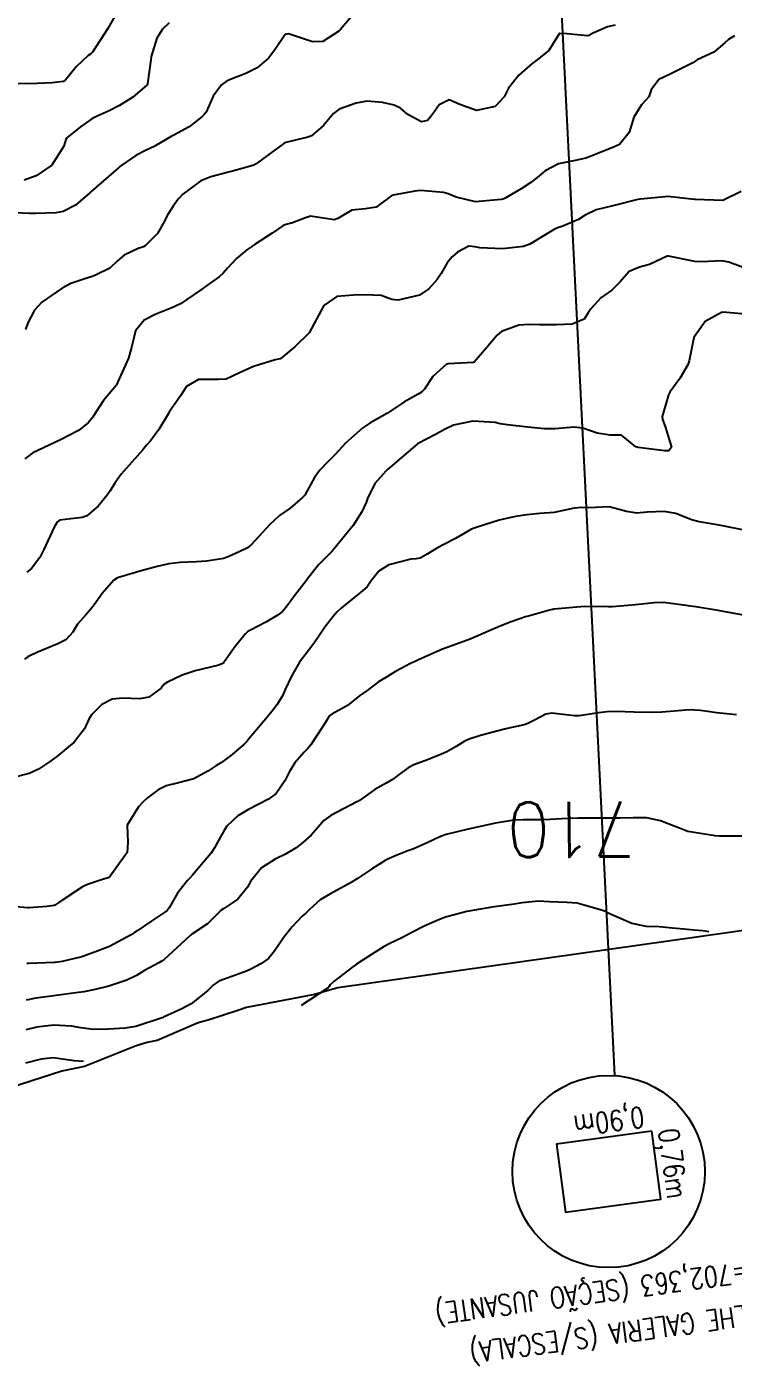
# Model space of a CAD drawing. Header units: metres. Extents: x 298520 to 308411, y 7433745 to 7450750.
# Drawn here: x 299597.5 to 299648.9, y 7449342.9 to 7449440.5 of the extents above; entities that cross this region are included whole.
import ezdxf
from ezdxf.enums import TextEntityAlignment as Align

# ---------------------------------------------------------------- set-up
doc = ezdxf.new("R2010")
doc.units = ezdxf.units.M
doc.header["$LTSCALE"] = 10
doc.linetypes.add('CONTINUO', pattern=[0])
for name, color, linetype in [('Area', 45, 'Continuous'), ('Cotas', 45, 'Continuous'), ('Curvas de Nivel 1m', 11, 'Continuous'), ('Curvas de Nivel 5m', 15, 'Continuous'), ('TEXTO', 45, 'Continuous')]:
    doc.layers.add(name, color=color, linetype=linetype)
doc.styles.add('ROMANS', font='romans', dxfattribs={"height": 0.2})
doc.styles.add('Style-STANDARD', font='STANDARD.shx')

msp = doc.modelspace()

# ---------------------------------------------------------------- linework, layer by layer
at = {"layer": 'Area'}
msp.add_polyline3d([(299668.352, 7449377.311, 710.514), (299620.101, 7449370.499, 709.6), (299618.386, 7449370.003, 709.921), (299613.449, 7449369.067, 716.372), (299612.808, 7449368.852, 718.734), (299610.734, 7449368.161, 720.833), (299609.934, 7449367.955, 720.715), (299606.945, 7449366.663, 719.134), (299606.226, 7449366.525, 719.492), (299605.418, 7449366.26, 724.765), (299601.647, 7449364.759, 729.403), (299600.005, 7449364.42, 724.272), (299596.163, 7449363.178, 730.063)], dxfattribs=at)
at = {"layer": 'Curvas de Nivel 1m', "flags": 128}
for points, elevation in [([(299621.857, 7449442.154), (299620.264, 7449440.274), (299620.157, 7449440.172), (299619.005, 7449439.435), (299618.251, 7449439.392), (299616.496, 7449439.981), (299616.259, 7449439.939), (299615.569, 7449438.901), (299615.073, 7449438.237), (299614.226, 7449437.511), (299613.394, 7449437.086), (299612.216, 7449436.624), (299611.971, 7449436.516), (299611.622, 7449436.276), (299611.033, 7449435.453), (299610.519, 7449434.287), (299610.372, 7449434.107), (299610.188, 7449433.939), (299609.283, 7449433.197), (299608.167, 7449432.611), (299607.974, 7449432.513), (299607.668, 7449432.325), (299606.717, 7449431.774), (299606.155, 7449431.504), (299605.384, 7449431.114), (299604.296, 7449430.358), (299604.214, 7449430.288), (299604.142, 7449430.222), (299603.041, 7449429.285), (299602.124, 7449428.475), (299602.078, 7449428.435), (299602.034, 7449428.391), (299601.011, 7449427.499), (299600.102, 7449427.042), (299599.58, 7449426.938), (299598.1, 7449426.901), (299597.644, 7449426.9), (299596.101, 7449426.971)], 719), ([(299604.279, 7449442.002), (299603.358, 7449440.374), (299602.245, 7449438.646), (299602.12, 7449438.516), (299601.935, 7449438.393), (299601.062, 7449437.57), (299600.215, 7449436.558), (299600.123, 7449436.503), (299599.292, 7449436.424), (299598.212, 7449436.355), (299596.334, 7449436.336)], 721), ([(299640.27, 7449440.623), (299639.727, 7449440.487), (299638.512, 7449439.958), (299638.355, 7449439.865), (299638.261, 7449439.835), (299636.774, 7449439.975), (299636.263, 7449440.009), (299636.212, 7449439.981), (299635.459, 7449438.778), (299634.501, 7449438.006), (299634.231, 7449437.831), (299633.264, 7449436.978), (299632.524, 7449436.027), (299632.415, 7449435.823), (299632.206, 7449435.386), (299631.556, 7449434.68), (299630.196, 7449434.392), (299628.969, 7449434.837), (299628.204, 7449435.171), (299627.467, 7449434.82), (299626.95, 7449434.092), (299626.61, 7449433.673), (299626.185, 7449433.578), (299625.197, 7449434.115), (299624.649, 7449434.575), (299624.2, 7449434.795), (299623.355, 7449434.984), (299622.202, 7449435.086), (299621.434, 7449434.924), (299620.196, 7449434.488), (299619.776, 7449434.176), (299619.051, 7449433.315), (299618.168, 7449432.564), (299617.92, 7449432.449), (299616.916, 7449432.212), (299616.319, 7449432.061), (299616.161, 7449431.984), (299615.173, 7449431.255), (299614.146, 7449430.509), (299613.972, 7449430.424), (299613.408, 7449430.257), (299612.425, 7449429.982), (299612.139, 7449429.897), (299610.847, 7449429.572), (299610.133, 7449429.268), (299608.821, 7449428.31), (299608.48, 7449427.952), (299608.11, 7449427.428), (299607.683, 7449426.74), (299607.475, 7449426.326), (299606.977, 7449425.438), (299606.075, 7449424.54), (299605.945, 7449424.47), (299605.564, 7449424.345), (299604.55, 7449423.871), (299604.059, 7449423.442), (299603.501, 7449422.926), (299602.399, 7449422.386), (299602.142, 7449422.289), (299602.042, 7449422.259), (299600.652, 7449421.788), (299600.033, 7449421.457), (299598.56, 7449420.432), (299598.017, 7449419.854), (299597.527, 7449418.926), (299597.366, 7449418.446)], 718), ([(299648.976, 7449439.833), (299648.523, 7449439.573), (299648.255, 7449439.318), (299647.451, 7449438.641), (299646.236, 7449438.087), (299646.101, 7449437.996), (299645.926, 7449437.865), (299644.224, 7449437.019), (299643.458, 7449436.66), (299642.903, 7449435.903), (299642.723, 7449435.389), (299642.202, 7449434.803), (299641.647, 7449433.918), (299641.31, 7449432.789), (299640.591, 7449431.934), (299640.161, 7449431.739), (299638.89, 7449431.218), (299638.153, 7449430.924), (299637.367, 7449430.752), (299636.148, 7449430.506), (299635.177, 7449429.994), (299634.613, 7449429.526), (299634.13, 7449429.145), (299633.444, 7449428.696), (299632.311, 7449428.028), (299632.184, 7449427.957), (299632.112, 7449427.936), (299631.987, 7449427.907), (299630.11, 7449427.746), (299628.719, 7449428.074), (299628.117, 7449428.324), (299627.786, 7449428.415), (299626.12, 7449428.581), (299625.692, 7449428.533), (299624.114, 7449428.228), (299624.035, 7449428.21), (299623.929, 7449428.132), (299622.887, 7449427.36), (299622.104, 7449427.224), (299621.124, 7449427.143), (299620.098, 7449426.534), (299619.825, 7449426.446), (299618.1, 7449426.695), (299617.73, 7449426.572), (299616.8, 7449426.213), (299616.249, 7449426.061), (299616.091, 7449425.987), (299615.307, 7449425.454), (299614.077, 7449424.653), (299613.828, 7449424.5), (299613.475, 7449424.256), (299612.71, 7449423.616), (299612.053, 7449422.917), (299611.758, 7449422.562), (299611.45, 7449422.276), (299610.63, 7449421.691), (299610.033, 7449421.252), (299608.652, 7449420.311), (299608.02, 7449420.021), (299606.796, 7449419.551), (299606.011, 7449419.138), (299605.364, 7449418.35), (299605.095, 7449417.245), (299604.858, 7449416.357), (299603.953, 7449414.37), (299603.042, 7449413.279), (299602.445, 7449412.385), (299602.252, 7449412.063), (299601.922, 7449411.64), (299601.208, 7449411.102), (299599.903, 7449410.41), (299597.893, 7449409.472), (299597.309, 7449409.025)], 717), ([(299649.451, 7449428.498), (299648.113, 7449427.84), (299646.114, 7449427.919), (299646.052, 7449427.923), (299644.117, 7449428.137), (299643.89, 7449428.118), (299642.113, 7449427.948), (299642.079, 7449427.945), (299641.92, 7449427.913), (299640.108, 7449427.451), (299638.898, 7449427.159), (299638.101, 7449426.77), (299637.603, 7449426.46), (299636.471, 7449425.976), (299636.186, 7449425.885), (299636.092, 7449425.846), (299635.801, 7449425.695), (299634.08, 7449424.674), (299633.602, 7449424.491), (299632.076, 7449424.328), (299630.421, 7449424.399), (299630.077, 7449424.461), (299629.634, 7449424.507), (299628.798, 7449424.073), (299628.407, 7449423.737), (299628.061, 7449423.31), (299627.607, 7449422.527), (299627.319, 7449422.087), (299626.713, 7449421.416), (299626.032, 7449420.959), (299624.484, 7449420.58), (299624.028, 7449420.629), (299623.252, 7449420.916), (299622.031, 7449420.975), (299621.241, 7449420.948), (299620.03, 7449420.841), (299619.082, 7449420.184), (299618.003, 7449418.2), (299616.989, 7449417.209), (299615.975, 7449416.356), (299615.887, 7449416.308), (299615.539, 7449416.227), (299613.968, 7449415.747), (299612.94, 7449415.284), (299611.959, 7449414.84), (299611.418, 7449414.816), (299609.958, 7449414.814), (299609.071, 7449414.303), (299608.638, 7449413.615), (299607.927, 7449412.565), (299607.827, 7449412.419), (299607.773, 7449412.322), (299607.078, 7449411.166), (299606.45, 7449410.335), (299606.202, 7449410.035), (299605.896, 7449409.685), (299604.717, 7449408.357), (299604.331, 7449407.909), (299603.866, 7449407.247), (299603.527, 7449406.704), (299603.296, 7449406.376), (299602.64, 7449405.587), (299601.838, 7449404.874), (299601.482, 7449404.748), (299599.834, 7449404.559), (299599.66, 7449404.413), (299599.452, 7449404.038), (299598.691, 7449402.427), (299598.403, 7449401.832), (299597.792, 7449401.049), (299597.457, 7449400.775)], 716), ([(299650.019, 7449419.535), (299648.15, 7449419.71), (299648.021, 7449419.695), (299646.828, 7449419.041), (299645.993, 7449417.87), (299645.676, 7449416.173), (299645.575, 7449415.874), (299644.974, 7449414.869), (299644.255, 7449413.887), (299644.15, 7449413.688), (299643.939, 7449412.946), (299643.712, 7449412.107), (299643.728, 7449411.892), (299643.918, 7449411.37), (299644.369, 7449409.885), (299644.187, 7449409.6), (299643.9, 7449409.615), (299641.952, 7449409.86), (299641.903, 7449409.873), (299641.874, 7449409.882), (299641.794, 7449409.912), (299640.735, 7449410.752), (299639.911, 7449410.76), (299638.958, 7449410.904), (299637.916, 7449411.259), (299637.269, 7449411.322), (299635.915, 7449411.204), (299635.13, 7449411.207), (299633.916, 7449411.344), (299632.443, 7449411.499), (299631.918, 7449411.581), (299631.549, 7449411.666), (299629.92, 7449411.774), (299628.52, 7449411.47), (299627.914, 7449411.191), (299627.195, 7449410.802), (299625.903, 7449410.128), (299625.859, 7449410.101), (299623.886, 7449408.393), (299623.743, 7449408.273), (299623.583, 7449408.133), (299622.788, 7449407.222), (299622.265, 7449406.146), (299622.157, 7449405.84), (299621.843, 7449405.156), (299621.207, 7449404.159), (299619.815, 7449402.436), (299619.692, 7449402.303), (299619.556, 7449402.183), (299618.687, 7449401.304), (299617.819, 7449400.2), (299617.806, 7449400.177), (299617.782, 7449400.148), (299616.942, 7449399.037), (299616.34, 7449398.214), (299616.073, 7449397.902), (299615.754, 7449397.652), (299614.848, 7449397.132), (299613.737, 7449396.545), (299613.55, 7449396.438), (299613.339, 7449396.254), (299612.63, 7449395.355), (299611.835, 7449394.269), (299611.786, 7449394.195), (299611.711, 7449394.123), (299611.442, 7449394.006), (299609.706, 7449393.577), (299608.753, 7449393.259), (299607.697, 7449392.767), (299607.435, 7449392.584), (299607.239, 7449392.325), (299606.346, 7449391.67), (299605.681, 7449391.538), (299604.456, 7449391.584), (299603.68, 7449391.511), (299602.918, 7449391.133), (299602.156, 7449390.385), (299601.972, 7449390.075), (299601.653, 7449389.353), (299600.913, 7449388.401), (299599.632, 7449387.354), (299599.107, 7449386.947), (299598.316, 7449386.433), (299597.856, 7449386.201), (299597.618, 7449386.104), (299596.297, 7449385.768)], 714), ([(299649.664, 7449403.822), (299647.837, 7449404.202), (299646.405, 7449404.428), (299645.84, 7449404.589), (299644.684, 7449405.043), (299643.846, 7449405.189), (299642.615, 7449405.133), (299641.845, 7449405.075), (299641.107, 7449405.183), (299639.849, 7449405.541), (299638.34, 7449405.463), (299637.848, 7449405.472), (299637.307, 7449405.428), (299635.844, 7449405.126), (299634.803, 7449405.041), (299633.842, 7449404.957), (299633.03, 7449404.829), (299631.838, 7449404.56), (299630.235, 7449404.054), (299629.942, 7449403.948), (299629.83, 7449403.895), (299628.667, 7449403.225), (299627.813, 7449402.775), (299627.352, 7449402.543), (299626.604, 7449402.092), (299626.098, 7449401.799), (299625.799, 7449401.739), (299625.405, 7449401.712), (299623.8, 7449401.295), (299623.076, 7449400.855), (299622.527, 7449400.143), (299622.226, 7449399.698), (299621.775, 7449399.312), (299620.357, 7449398.171), (299620.055, 7449397.879), (299619.753, 7449397.552), (299619.154, 7449396.774), (299618.762, 7449396.19), (299618.345, 7449395.575), (299617.718, 7449394.744), (299617.479, 7449394.439), (299617.309, 7449394.204), (299616.714, 7449393.199), (299616.254, 7449392.214), (299616.084, 7449391.819), (299615.677, 7449391.128), (299615.283, 7449390.612), (299614.976, 7449390.23), (299613.647, 7449388.65), (299613.46, 7449388.436), (299613.276, 7449388.254), (299612.411, 7449387.483), (299611.622, 7449386.906), (299611.225, 7449386.67), (299610.626, 7449386.285), (299609.607, 7449385.717), (299608.499, 7449385.422), (299607.606, 7449385.208), (299607.008, 7449384.92), (299606.235, 7449384.334), (299605.906, 7449384.021), (299605.586, 7449383.683), (299604.77, 7449382.352), (299604.821, 7449381.084), (299604.757, 7449380.352), (299603.525, 7449378.626), (299603.378, 7449378.518), (299602.971, 7449378.376), (299601.883, 7449378.023), (299601.517, 7449377.842), (299599.798, 7449376.708), (299599.504, 7449376.51), (299599.437, 7449376.487), (299598.923, 7449376.426), (299597.62, 7449376.32), (299597.501, 7449376.321), (299596.134, 7449376.454)], 713), ([(299649.76, 7449397.614), (299648.563, 7449397.832), (299647.764, 7449397.974), (299646.152, 7449398.25), (299645.767, 7449398.304), (299645.275, 7449398.367), (299643.77, 7449398.562), (299643.118, 7449398.548), (299641.768, 7449398.399), (299640.083, 7449398.253), (299639.766, 7449398.251), (299639.447, 7449398.262), (299637.766, 7449398.238), (299635.848, 7449398.073), (299635.764, 7449398.064), (299635.702, 7449398.052), (299635.489, 7449397.993), (299634.145, 7449397.619), (299633.755, 7449397.508), (299632.642, 7449397.129), (299631.744, 7449396.768), (299631.234, 7449396.545), (299630.106, 7449396.054), (299629.731, 7449395.897), (299628.387, 7449395.413), (299627.724, 7449395.171), (299626.021, 7449394.41), (299625.714, 7449394.259), (299625.613, 7449394.212), (299625.387, 7449394.113), (299624.293, 7449393.538), (299623.703, 7449393.182), (299623.059, 7449392.777), (299622.234, 7449392.145), (299621.905, 7449391.932), (299621.687, 7449391.777), (299620.791, 7449391.049), (299619.667, 7449390.429), (299619.519, 7449390.327), (299619.41, 7449390.183), (299618.999, 7449389.529), (299618.134, 7449388.195), (299617.907, 7449387.929), (299617.635, 7449387.664), (299616.956, 7449386.874), (299616.558, 7449386.211), (299616.238, 7449385.583), (299615.597, 7449384.655), (299615.06, 7449384.228), (299613.585, 7449383.48), (299612.812, 7449383.026), (299612.025, 7449382.265), (299611.839, 7449381.997), (299611.561, 7449381.501), (299611.128, 7449380.698), (299610.85, 7449380.28), (299609.527, 7449378.702), (299609.332, 7449378.495), (299609.154, 7449378.304), (299608.431, 7449377.394), (299607.82, 7449376.317), (299607.682, 7449376.137), (299607.498, 7449375.997), (299606.483, 7449375.335), (299605.478, 7449374.648), (299605.297, 7449374.521), (299605.044, 7449374.346), (299603.464, 7449373.504), (299602.659, 7449373.18), (299601.456, 7449372.742), (299600.022, 7449372.411), (299599.519, 7449372.352), (299599.452, 7449372.349), (299597.612, 7449372.277), (299597.45, 7449372.271)], 712), ([(299649.109, 7449390.385), (299647.67, 7449390.515), (299646.497, 7449390.684), (299645.672, 7449390.732), (299644.871, 7449390.678), (299643.67, 7449390.573), (299643.009, 7449390.557), (299641.67, 7449390.575), (299640.357, 7449390.617), (299639.669, 7449390.594), (299639.1, 7449390.518), (299637.668, 7449390.304), (299637.325, 7449390.308), (299635.67, 7449390.495), (299635.239, 7449390.425), (299634.397, 7449390.003), (299633.922, 7449389.746), (299633.659, 7449389.652), (299632.322, 7449389.358), (299631.655, 7449389.202), (299630.476, 7449388.873), (299629.648, 7449388.596), (299629.283, 7449388.427), (299628.695, 7449388.069), (299628.029, 7449387.684), (299627.634, 7449387.506), (299626.612, 7449387.111), (299625.622, 7449386.735), (299625.213, 7449386.52), (299624.679, 7449386.119), (299624.064, 7449385.67), (299623.606, 7449385.398), (299622.798, 7449384.941), (299621.671, 7449384.149), (299621.625, 7449384.117), (299621.592, 7449384.1), (299621.487, 7449384.047), (299619.582, 7449383.052), (299619.083, 7449382.68), (299618.659, 7449382.189), (299618.152, 7449381.607), (299617.556, 7449381.082), (299617.054, 7449380.701), (299616.286, 7449380.219), (299615.539, 7449379.856), (299614.539, 7449379.234), (299613.743, 7449378.248), (299613.667, 7449378.103), (299613.519, 7449377.828), (299612.818, 7449376.949), (299611.804, 7449376.267), (299611.61, 7449376.16), (299611.5, 7449376.052), (299610.614, 7449375.155), (299609.474, 7449374.396), (299609.417, 7449374.357), (299609.359, 7449374.301), (299608.377, 7449373.397), (299607.455, 7449372.553), (299607.316, 7449372.459), (299607.075, 7449372.324), (299606.032, 7449371.746), (299605.439, 7449371.404), (299604.732, 7449371.052), (299603.427, 7449370.61), (299603.237, 7449370.561), (299602.422, 7449370.38), (299601.612, 7449370.197), (299601.421, 7449370.183), (299601.194, 7449370.167), (299599.418, 7449369.918), (299598.116, 7449369.733), (299597.415, 7449369.605)], 711), ([(299647.093, 7449374.57), (299646.664, 7449374.65), (299646.005, 7449374.702), (299645.276, 7449374.765), (299644.455, 7449374.853), (299643.483, 7449374.935), (299642.553, 7449374.973), (299641.485, 7449375.173), (299639.771, 7449375.937), (299639.495, 7449376.071), (299639.28, 7449376.158), (299637.503, 7449376.653), (299636.756, 7449376.719), (299635.505, 7449376.764), (299634.707, 7449376.796), (299633.503, 7449376.694), (299632.919, 7449376.599), (299631.498, 7449376.4), (299631.181, 7449376.351), (299629.493, 7449376.06), (299627.926, 7449375.638), (299627.487, 7449375.479), (299626.37, 7449374.984), (299625.477, 7449374.534), (299625.208, 7449374.381), (299624.699, 7449374.118), (299623.868, 7449373.727), (299623.467, 7449373.497), (299622.627, 7449372.972), (299621.454, 7449372.214), (299621.362, 7449372.151), (299621.186, 7449372.021), (299619.834, 7449370.972), (299619.534, 7449370.702), (299619.462, 7449370.582), (299619.391, 7449370.504), (299617.423, 7449369.21)], 709), ([(299601.583, 7449365.13), (299600.895, 7449365.166), (299600.234, 7449365.275), (299599.368, 7449365.395), (299598.506, 7449365.289), (299597.362, 7449365.015)], 709)]:
    msp.add_lwpolyline(points, dxfattribs=dict(at, elevation=elevation))
at = {"layer": 'Curvas de Nivel 5m', "flags": 128}
for points, elevation in [([(299607.816, 7449440.776), (299607.323, 7449440.329), (299606.91, 7449439.677), (299606.513, 7449438.337), (299606.477, 7449438.091), (299606.253, 7449436.34), (299606.242, 7449436.31), (299606.212, 7449436.28), (299605.176, 7449435.377), (299604.197, 7449434.757), (299603.456, 7449434.371), (299602.588, 7449433.983), (299602.184, 7449433.781), (299601.356, 7449433.218), (299600.381, 7449432.408), (299600.289, 7449432.281), (299600.157, 7449431.812), (299599.281, 7449430.423), (299598.135, 7449429.646), (299597.263, 7449429.317)], 720), ([(299650.058, 7449422.798), (299648.551, 7449423.35), (299648.067, 7449423.452), (299646.563, 7449423.365), (299646.066, 7449423.4), (299644.17, 7449423.79), (299644.071, 7449423.779), (299642.779, 7449423.186), (299642.059, 7449422.996), (299641.307, 7449422.668), (299640.635, 7449421.931), (299640.037, 7449421.313), (299639.233, 7449420.746), (299638.503, 7449419.955), (299638.325, 7449419.651), (299638.012, 7449419.208), (299637.144, 7449418.831), (299636.011, 7449418.779), (299634.807, 7449418.795), (299634.011, 7449418.818), (299633.271, 7449418.757), (299632.006, 7449418.305), (299631.699, 7449418.035), (299630.914, 7449417.121), (299630.009, 7449416.059), (299629.973, 7449416.042), (299628.114, 7449415.936), (299627.971, 7449415.895), (299627.02, 7449415.032), (299626.399, 7449414.096), (299626.174, 7449413.873), (299625.948, 7449413.744), (299624.898, 7449413.156), (299623.928, 7449412.497), (299623.707, 7449412.352), (299623.328, 7449412.136), (299622.431, 7449411.632), (299621.914, 7449411.289), (299620.659, 7449410.169), (299619.895, 7449409.347), (299619.318, 7449408.756), (299618.779, 7449408.191), (299618.403, 7449407.667), (299617.86, 7449406.691), (299617.681, 7449406.376), (299617.534, 7449406.203), (299616.614, 7449405.443), (299615.84, 7449404.889), (299615.111, 7449404.231), (299613.818, 7449402.791), (299613.518, 7449402.551), (299612.904, 7449402.259), (299612.166, 7449401.907), (299611.805, 7449401.774), (299610.525, 7449401.567), (299609.801, 7449401.532), (299608.628, 7449401.484), (299607.799, 7449401.384), (299606.949, 7449401.176), (299605.791, 7449400.86), (299605.377, 7449400.758), (299604.052, 7449400.366), (299603.781, 7449400.182), (299602.939, 7449399.21), (299602.355, 7449398.384), (299602.102, 7449398.042), (299601.752, 7449397.673), (299601.159, 7449396.978), (299600.811, 7449396.399), (299600.3, 7449395.832), (299599.724, 7449395.553), (299598.193, 7449394.909), (299597.715, 7449394.696), (299597.542, 7449394.614), (299597.298, 7449394.444)], 715), ([(299649.569, 7449381.54), (299647.858, 7449381.548), (299647.569, 7449381.568), (299645.573, 7449381.87), (299643.581, 7449382.666), (299642.557, 7449382.88), (299641.583, 7449382.88), (299640.655, 7449382.856), (299639.582, 7449382.863), (299638.674, 7449382.857), (299637.582, 7449382.845), (299636.398, 7449382.795), (299635.58, 7449382.745), (299634.845, 7449382.732), (299633.58, 7449382.74), (299632.898, 7449382.698), (299631.578, 7449382.495), (299629.573, 7449382.06), (299627.982, 7449381.66), (299627.564, 7449381.508), (299626.606, 7449381.046), (299625.55, 7449380.607), (299625.191, 7449380.471), (299624.328, 7449380.122), (299623.778, 7449379.89), (299623.539, 7449379.767), (299622.54, 7449379.132), (299621.526, 7449378.465), (299621.053, 7449378.157), (299619.514, 7449377.306), (299618.799, 7449376.898), (299618.04, 7449376.195), (299617.759, 7449375.937), (299617.496, 7449375.71), (299616.76, 7449374.935), (299616.192, 7449374.219), (299615.462, 7449373.132), (299615.052, 7449372.639), (299614.484, 7449372.24), (299613.814, 7449371.88), (299613.445, 7449371.701), (299612.376, 7449371.323), (299611.434, 7449370.979), (299611.02, 7449370.685), (299610.616, 7449370.282), (299609.413, 7449369.336), (299608.747, 7449368.969), (299607.403, 7449368.361), (299607.376, 7449368.347), (299607.309, 7449368.321), (299605.396, 7449367.684), (299604.607, 7449367.564), (299603.394, 7449367.489), (299602.303, 7449367.472), (299601.395, 7449367.583), (299600.704, 7449367.709), (299599.397, 7449367.785), (299598.196, 7449367.63), (299597.393, 7449367.434)], 710)]:
    msp.add_lwpolyline(points, dxfattribs=dict(at, elevation=elevation))
at = {"layer": 'TEXTO', "linetype": 'CONTINUO'}
msp.add_polyline3d([(299630.978, 7449549.576, 0), (299640.225, 7449364.102, 0)], dxfattribs=at)
msp.add_polyline3d([(299642.939, 7449360.062, 0), (299636.002, 7449359.12, 0), (299636.675, 7449354.166, 0), (299643.611, 7449355.108, 0), (299642.939, 7449360.062, 0)], close=True, dxfattribs=at)
msp.add_circle((299639.807, 7449357.114), 7, dxfattribs=at)

# ---------------------------------------------------------------- texts
at = {"layer": 'Cotas', "style": 'Style-STANDARD'}
msp.add_text('710', height=4, rotation=180.5184, dxfattribs=at).set_placement((299637.085, 7449382.035, 710), align=Align.MIDDLE_CENTER)
at = {"layer": 'TEXTO', "style": 'ROMANS', "width": 0.8}
for s, rotation, p in [('0,90m', 187.7333, (299642.291, 7449361.847)), ('0,76m', 277.7333, (299643.397, 7449360.143)), ('FUNDO=702,363 (SEÇÃO JUSANTE)', 187.7333, (299655.346, 7449351.309)), ('DETALHE GALERIA (S/ESCALA)', 187.7333, (299653.52, 7449347.874))]:
    msp.add_text(s, height=1.5, rotation=rotation, dxfattribs=at).set_placement(p)

doc.saveas('drawing.dxf')
